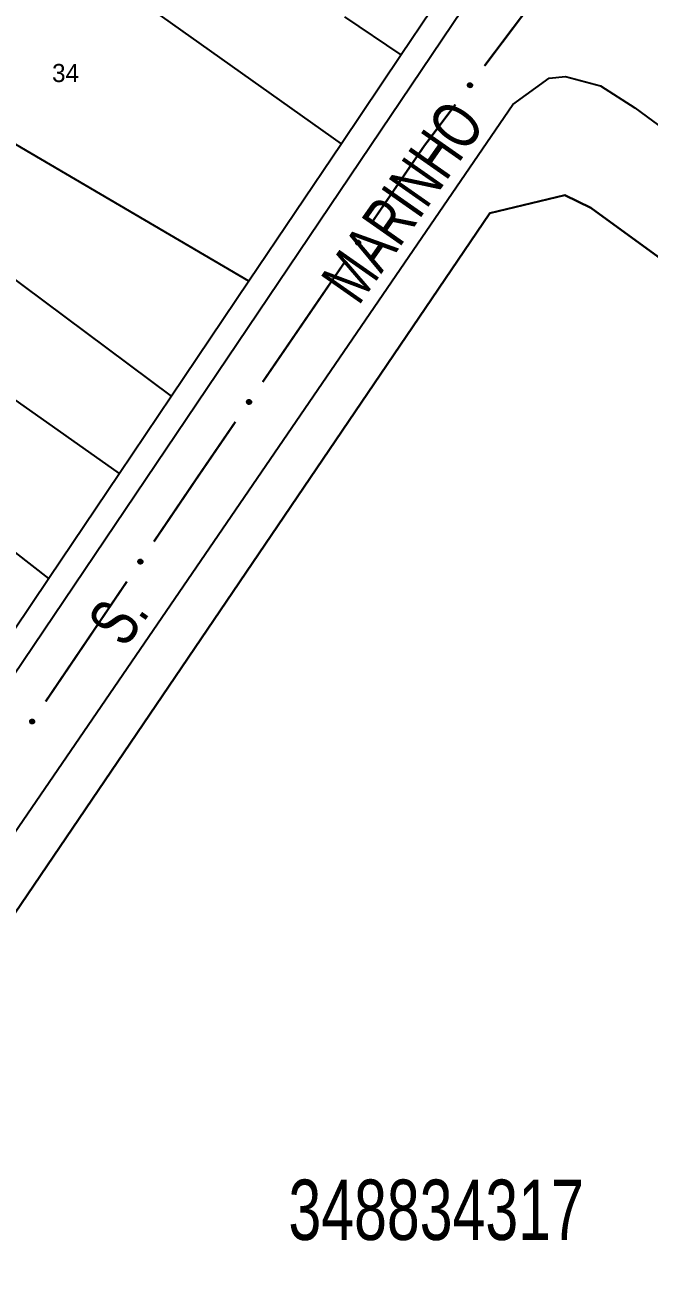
# Model space of a CAD drawing. Extents: x 199577 to 200882, y 4838726 to 4840156.
# Drawn here: x 200053 to 200104.7, y 4839161.7 to 4839264.7 of the extents above; entities that cross this region are included whole.
import ezdxf
from ezdxf.enums import TextEntityAlignment as Align

# ---------------------------------------------------------------- set-up
doc = ezdxf.new("R2010")
doc.units = 0
doc.header["$LTSCALE"] = 1.5
doc.header["$MEASUREMENT"] = 0
for name, color, linetype in [('CD_MALHA_LOTES', 7, 'CONTINUOUS'), ('CD_TXT_QUADRA', 2, 'CONTINUOUS'), ('RU-QUADRA', 210, 'CONTINUOUS'), ('SV-EIXO-RUA-PAV', 20, 'CONTINUOUS'), ('SV-RUA-PAVIM', 7, 'CONTINUOUS'), ('SV-TXT-RUA-PAV', 7, 'CONTINUOUS'), ('Th_NmrPorta', 1, 'CONTINUOUS')]:
    doc.layers.add(name, color=color, linetype=linetype)
doc.styles.add('ARIAL', font='ARIAL.SHX')

msp = doc.modelspace()

# ---------------------------------------------------------------- linework, layer by layer
at = {"layer": 'CD_MALHA_LOTES', "linetype": 'Continuous', "flags": 128}
for points in [[(200086.94, 4839276.45), (200091.52, 4839273.14), (200084.15, 4839262.19)], [(200079.19, 4839254.82), (200060.09, 4839268.39)], [(200084.15, 4839262.19), (200079.48, 4839265.34)], [(200084.15, 4839262.19), (200079.19, 4839254.82)], [(200071.52, 4839243.42), (200042.78, 4839260.29)], [(200065.11, 4839233.9), (200033.32, 4839257.61)], [(200079.19, 4839254.82), (200071.52, 4839243.42)], [(200060.8, 4839227.49), (200026.38, 4839251.8)], [(200000, 4839114.22), (200091.49, 4839249.07), (200097.69, 4839250.55), (200099.85, 4839249.52), (200167.65, 4839200.18), (200163.26, 4839182.58), (200017.64, 4839083.81), (200000, 4839111.07)], [(200054.95, 4839218.8), (200021.15, 4839245.14)], [(200071.52, 4839243.42), (200065.11, 4839233.9)], [(200065.11, 4839233.9), (200060.8, 4839227.49)], [(200060.8, 4839227.49), (200054.95, 4839218.8)], [(200054.95, 4839218.8), (200050.53, 4839212.24)]]:
    msp.add_lwpolyline(points, dxfattribs=at)
at = {"layer": 'RU-QUADRA', "linetype": 'Continuous', "flags": 128}
msp.add_lwpolyline([(200091.52, 4839273.14), (200084.15, 4839262.19), (200079.19, 4839254.82), (200071.52, 4839243.42), (200065.11, 4839233.9), (200060.8, 4839227.49), (200054.95, 4839218.8), (200050.53, 4839212.24)], dxfattribs=at)
msp.add_lwpolyline([(200000, 4839111.07), (200017.64, 4839083.81), (200163.26, 4839182.58), (200167.65, 4839200.18), (200099.85, 4839249.52), (200097.69, 4839250.55), (200091.49, 4839249.07), (200000, 4839114.22), (199998.98, 4839112.66)], close=True, dxfattribs=at)
at = {"layer": 'SV-EIXO-RUA-PAV', "const_width": 0.18}
for points in [[(200098.26, 4839270.85), (200091.040148, 4839261.264921)], [(200088.63353, 4839258.069895), (200086.226913, 4839254.874869)], [(200086.05, 4839254.64), (200081.698404, 4839248.280332)], [(200086.226913, 4839254.874869), (200086.05, 4839254.64)], [(200079.439583, 4839244.979161), (200072.663117, 4839235.075651)], [(200070.404296, 4839231.774481), (200067.580768, 4839227.648018)], [(200067.580768, 4839227.648018), (200067.24, 4839227.15)], [(200067.24, 4839227.15), (200063.65423, 4839221.853003)], [(200061.411916, 4839218.540598), (200054.684976, 4839208.603381)]]:
    msp.add_lwpolyline(points, dxfattribs=at)
at = {"layer": 'SV-EIXO-RUA-PAV'}
for points in [[(200090.011212, 4839259.715944), (200090.018714, 4839259.667614), (200090.015279, 4839259.624543), (200090.002075, 4839259.589444), (200089.982319, 4839259.561471), (200089.958884, 4839259.53513), (200089.929398, 4839259.513785), (200089.891424, 4839259.497343), (200089.842995, 4839259.489477), (200089.799105, 4839259.495896), (200089.764001, 4839259.507001), (200089.733647, 4839259.525922), (200089.708438, 4839259.549116), (200089.687279, 4839259.580478), (200089.670993, 4839259.619124), (200089.664262, 4839259.668012), (200089.66792, 4839259.710214), (200089.681583, 4839259.743828), (200089.700798, 4839259.774224), (200089.725045, 4839259.80083), (200089.754111, 4839259.821616), (200089.79305, 4839259.837943), (200089.841391, 4839259.843947), (200089.883524, 4839259.84078), (200089.917321, 4839259.827592), (200089.946821, 4839259.808001), (200089.973527, 4839259.784818), (200089.996217, 4839259.756071), (200090.011212, 4839259.715944)], [(200080.740979, 4839246.686162), (200080.750672, 4839246.638223), (200080.749199, 4839246.595041), (200080.737604, 4839246.559378), (200080.719141, 4839246.530535), (200080.696928, 4839246.503155), (200080.668443, 4839246.480491), (200080.631256, 4839246.46234), (200080.583236, 4839246.45228), (200080.539098, 4839246.456696), (200080.503527, 4839246.466192), (200080.472343, 4839246.483713), (200080.446106, 4839246.505737), (200080.423542, 4839246.536104), (200080.405516, 4839246.573969), (200080.396568, 4839246.622501), (200080.398303, 4839246.664826), (200080.410423, 4839246.699026), (200080.428236, 4839246.730265), (200080.451248, 4839246.757946), (200080.479338, 4839246.780032), (200080.517495, 4839246.798114), (200080.565512, 4839246.80631), (200080.607746, 4839246.805062), (200080.642108, 4839246.793425), (200080.672468, 4839246.775196), (200080.700201, 4839246.753251), (200080.724175, 4839246.725566), (200080.740979, 4839246.686162)], [(200071.705692, 4839233.481481), (200071.715385, 4839233.433543), (200071.713912, 4839233.39036), (200071.702317, 4839233.354697), (200071.683854, 4839233.325855), (200071.661641, 4839233.298475), (200071.633156, 4839233.275811), (200071.595969, 4839233.257659), (200071.547949, 4839233.247599), (200071.503811, 4839233.252015), (200071.46824, 4839233.261512), (200071.437056, 4839233.279033), (200071.410819, 4839233.301056), (200071.388255, 4839233.331424), (200071.370229, 4839233.369289), (200071.361281, 4839233.41782), (200071.363016, 4839233.460145), (200071.375136, 4839233.494346), (200071.392949, 4839233.525584), (200071.415961, 4839233.553265), (200071.444051, 4839233.575352), (200071.482208, 4839233.593433), (200071.530225, 4839233.601629), (200071.572459, 4839233.600382), (200071.606821, 4839233.588744), (200071.637181, 4839233.570515), (200071.664913, 4839233.54857), (200071.688888, 4839233.520885), (200071.705692, 4839233.481481)], [(200062.704775, 4839220.254074), (200062.714706, 4839220.206184), (200062.713449, 4839220.162995), (200062.702033, 4839220.127275), (200062.683714, 4839220.09834), (200062.661638, 4839220.070849), (200062.633267, 4839220.048044), (200062.596171, 4839220.029707), (200062.548201, 4839220.019407), (200062.504042, 4839220.023603), (200062.468423, 4839220.032922), (200062.437152, 4839220.050287), (200062.410806, 4839220.072179), (200062.388091, 4839220.102433), (200062.369875, 4839220.140208), (200062.360686, 4839220.188694), (200062.362209, 4839220.231027), (200062.374159, 4839220.265288), (200062.391815, 4839220.296615), (200062.414689, 4839220.324411), (200062.442668, 4839220.346637), (200062.480734, 4839220.364909), (200062.52871, 4839220.373344), (200062.57095, 4839220.372308), (200062.605369, 4839220.360842), (200062.63582, 4839220.342765), (200062.663662, 4839220.320958), (200062.687774, 4839220.293393), (200062.704775, 4839220.254074)], [(200053.735522, 4839207.004451), (200053.745453, 4839206.956562), (200053.744196, 4839206.913373), (200053.732779, 4839206.877652), (200053.71446, 4839206.848718), (200053.692385, 4839206.821227), (200053.664013, 4839206.798421), (200053.626917, 4839206.780084), (200053.578948, 4839206.769785), (200053.534789, 4839206.77398), (200053.49917, 4839206.783299), (200053.467899, 4839206.800664), (200053.441553, 4839206.822557), (200053.418838, 4839206.852811), (200053.400622, 4839206.890585), (200053.391433, 4839206.939072), (200053.392956, 4839206.981405), (200053.404906, 4839207.015665), (200053.422562, 4839207.046993), (200053.445436, 4839207.074788), (200053.473415, 4839207.097014), (200053.511481, 4839207.115286), (200053.559457, 4839207.123722), (200053.601697, 4839207.122685), (200053.636116, 4839207.111219), (200053.666566, 4839207.093142), (200053.694408, 4839207.071336), (200053.718521, 4839207.043771), (200053.735522, 4839207.004451)]]:
    msp.add_lwpolyline(points, close=True, dxfattribs=at)
for points in [[(200089.754111, 4839259.821616), (200089.664262, 4839259.668012)], [(200089.725045, 4839259.80083), (200089.66792, 4839259.710214)], [(200089.737474, 4839259.807374), (200089.66956, 4839259.694532)], [(200089.79305, 4839259.837943), (200089.670993, 4839259.619124)], [(200089.772168, 4839259.82395), (200089.671925, 4839259.650044)], [(200089.816132, 4839259.836958), (200089.680559, 4839259.60254)], [(200089.841391, 4839259.843947), (200089.687279, 4839259.580478)], [(200089.860352, 4839259.841233), (200089.699866, 4839259.569206)], [(200089.883524, 4839259.84078), (200089.708438, 4839259.549116)], [(200089.89772, 4839259.831877), (200089.722458, 4839259.540231)], [(200089.917321, 4839259.827592), (200089.733647, 4839259.525922)], [(200089.930163, 4839259.815981), (200089.747795, 4839259.519438)], [(200089.946821, 4839259.808001), (200089.764001, 4839259.507001)], [(200089.95877, 4839259.792725), (200089.78597, 4839259.504349)], [(200089.973527, 4839259.784818), (200089.799105, 4839259.495896)], [(200089.981913, 4839259.766751), (200089.82416, 4839259.496083)], [(200089.996217, 4839259.756071), (200089.842995, 4839259.489477)], [(200090.001773, 4839259.736418), (200089.867827, 4839259.497357)], [(200090.011212, 4839259.715944), (200089.891424, 4839259.497343)], [(200090.014229, 4839259.689452), (200089.914524, 4839259.511724)], [(200090.018714, 4839259.667614), (200089.929398, 4839259.513785)], [(200090.016862, 4839259.643053), (200089.948679, 4839259.532122)], [(200090.015279, 4839259.624543), (200089.958884, 4839259.53513)], [(200080.479338, 4839246.780032), (200080.396568, 4839246.622501)], [(200080.451248, 4839246.757946), (200080.398303, 4839246.664826)], [(200080.463367, 4839246.765049), (200080.400655, 4839246.649235)], [(200080.49727, 4839246.783185), (200080.40504, 4839246.6049)], [(200080.517495, 4839246.798114), (200080.405516, 4839246.573969)], [(200080.540598, 4839246.798179), (200080.415826, 4839246.557838)], [(200080.565512, 4839246.80631), (200080.423542, 4839246.536104)], [(200080.584577, 4839246.804461), (200080.436629, 4839246.525416)], [(200080.607746, 4839246.805062), (200080.446106, 4839246.505737)], [(200080.622332, 4839246.796814), (200080.460515, 4839246.497499)], [(200080.642108, 4839246.793425), (200080.472343, 4839246.483713)], [(200080.655465, 4839246.78241), (200080.486771, 4839246.47788)], [(200080.672468, 4839246.775196), (200080.503527, 4839246.466192)], [(200080.685099, 4839246.760479), (200080.525593, 4839246.464543)], [(200080.700201, 4839246.753251), (200080.539098, 4839246.456696)], [(200080.7094, 4839246.735584), (200080.564119, 4839246.458022)], [(200080.724175, 4839246.725566), (200080.583236, 4839246.45228)], [(200080.730618, 4839246.706185), (200080.607684, 4839246.461281)], [(200080.740979, 4839246.686162), (200080.631256, 4839246.46234)], [(200080.745198, 4839246.659835), (200080.653678, 4839246.477757)], [(200080.750672, 4839246.638223), (200080.668443, 4839246.480491)], [(200080.749938, 4839246.613603), (200080.686871, 4839246.499686)], [(200080.749199, 4839246.595041), (200080.696928, 4839246.503155)], [(200071.444051, 4839233.575352), (200071.361281, 4839233.41782)], [(200071.415961, 4839233.553265), (200071.363016, 4839233.460145)], [(200071.42808, 4839233.560368), (200071.365368, 4839233.444554)], [(200071.461983, 4839233.578504), (200071.369753, 4839233.400219)], [(200071.482208, 4839233.593433), (200071.370229, 4839233.369289)], [(200071.505311, 4839233.593498), (200071.380539, 4839233.353158)], [(200071.530225, 4839233.601629), (200071.388255, 4839233.331424)], [(200071.54929, 4839233.59978), (200071.401342, 4839233.320736)], [(200071.572459, 4839233.600382), (200071.410819, 4839233.301056)], [(200071.587045, 4839233.592133), (200071.425228, 4839233.292818)], [(200071.606821, 4839233.588744), (200071.437056, 4839233.279033)], [(200071.620178, 4839233.577729), (200071.451484, 4839233.273199)], [(200071.637181, 4839233.570515), (200071.46824, 4839233.261512)], [(200071.649812, 4839233.555798), (200071.490306, 4839233.259862)], [(200071.664913, 4839233.54857), (200071.503811, 4839233.252015)], [(200071.674113, 4839233.530904), (200071.528832, 4839233.253341)], [(200071.688888, 4839233.520885), (200071.547949, 4839233.247599)], [(200071.695331, 4839233.501505), (200071.572397, 4839233.2566)], [(200071.705692, 4839233.481481), (200071.595969, 4839233.257659)], [(200071.709911, 4839233.455154), (200071.618391, 4839233.273076)], [(200071.715385, 4839233.433543), (200071.633156, 4839233.275811)], [(200071.714651, 4839233.408923), (200071.651584, 4839233.295006)], [(200071.713912, 4839233.39036), (200071.661641, 4839233.298475)], [(200062.442668, 4839220.346637), (200062.360686, 4839220.188694)], [(200062.414689, 4839220.324411), (200062.362209, 4839220.231027)], [(200062.426772, 4839220.331574), (200062.364639, 4839220.215448)], [(200062.460584, 4839220.349879), (200062.369245, 4839220.171136)], [(200062.480734, 4839220.364909), (200062.369875, 4839220.140208)], [(200062.503837, 4839220.365089), (200062.380266, 4839220.124128)], [(200062.52871, 4839220.373344), (200062.388091, 4839220.102433)], [(200062.547784, 4839220.37159), (200062.401231, 4839220.091811)], [(200062.57095, 4839220.372308), (200062.410806, 4839220.072179)], [(200062.585577, 4839220.364132), (200062.425256, 4839220.064013)], [(200062.605369, 4839220.360842), (200062.437152, 4839220.050287)], [(200062.618781, 4839220.349894), (200062.45161, 4839220.044525)], [(200062.63582, 4839220.342765), (200062.468423, 4839220.032922)], [(200062.648525, 4839220.328111), (200062.490498, 4839220.031382)], [(200062.663662, 4839220.320958), (200062.504042, 4839220.023603)], [(200062.672949, 4839220.303338), (200062.529056, 4839220.025054)], [(200062.687774, 4839220.293393), (200062.548201, 4839220.019407)], [(200062.694314, 4839220.274045), (200062.572604, 4839220.02853)], [(200062.704775, 4839220.254074), (200062.596171, 4839220.029707)], [(200062.709125, 4839220.227768), (200062.618516, 4839220.045235)], [(200062.714706, 4839220.206184), (200062.633267, 4839220.048044)], [(200062.714096, 4839220.181561), (200062.651598, 4839220.06733)], [(200062.713449, 4839220.162995), (200062.661638, 4839220.070849)], [(200053.473415, 4839207.097014), (200053.391433, 4839206.939072)], [(200053.491331, 4839207.100256), (200053.399992, 4839206.921513)], [(200053.511481, 4839207.115286), (200053.400622, 4839206.890585)], [(200053.534583, 4839207.115467), (200053.411013, 4839206.874506)], [(200053.559457, 4839207.123722), (200053.418838, 4839206.852811)], [(200053.578531, 4839207.121968), (200053.431978, 4839206.842188)], [(200053.601697, 4839207.122685), (200053.441553, 4839206.822557)], [(200053.616324, 4839207.114509), (200053.456002, 4839206.814391)], [(200053.636116, 4839207.111219), (200053.467899, 4839206.800664)], [(200053.649527, 4839207.100271), (200053.482356, 4839206.794903)], [(200053.666566, 4839207.093142), (200053.49917, 4839206.783299)], [(200053.445436, 4839207.074788), (200053.392956, 4839206.981405)], [(200053.457519, 4839207.081951), (200053.395386, 4839206.965825)], [(200053.679272, 4839207.078488), (200053.521245, 4839206.78176)], [(200053.694408, 4839207.071336), (200053.534789, 4839206.77398)], [(200053.703696, 4839207.053716), (200053.559803, 4839206.775431)], [(200053.718521, 4839207.043771), (200053.578948, 4839206.769785)], [(200053.725061, 4839207.024423), (200053.60335, 4839206.778907)], [(200053.735522, 4839207.004451), (200053.626917, 4839206.780084)], [(200053.739871, 4839206.978146), (200053.649262, 4839206.795613)], [(200053.745453, 4839206.956562), (200053.664013, 4839206.798421)], [(200053.744843, 4839206.931939), (200053.682345, 4839206.817708)], [(200053.744196, 4839206.913373), (200053.692385, 4839206.821227)]]:
    msp.add_lwpolyline(points, dxfattribs=at)
at = {"layer": 'SV-RUA-PAVIM', "linetype": 'Continuous'}
for points in [[(200000, 4839262.69, 6.03), (200002.72, 4839266.4, 7), (200035.05, 4839311.42, 7.96), (200035.67, 4839311.91, 7.96), (200036.6, 4839312.51, 7.96), (200037.61, 4839312.51, 7.96), (200038.61, 4839312.53, 7.96), (200039.3, 4839312.28, 7.96), (200092.46, 4839274.55, 7.96), (200093.11, 4839273.86, 7.96), (200093.38, 4839273.1, 7.96), (200093.33, 4839272.46, 7.96), (200092.59, 4839270.96, 7.96), (200041.81, 4839195.63, 7.96), (200024.89, 4839170.52, 5.18), (200023.72, 4839170.08, 5.21), (200022.43, 4839169.96, 5.17), (200000, 4839188.67, 5.17)], [(200000, 4839120.11, 4.72), (200008.03, 4839132.85, 4.72), (200018.2, 4839147.24, 4.99), (200050.64, 4839195.61, 8.15), (200093.38, 4839258.07, 8.15), (200096.41, 4839260.24, 8.34), (200097.76, 4839260.4, 8.38), (200100.64, 4839259.61, 8.39), (200103.51, 4839257.79, 8.39), (200148.65, 4839224.57, 7.46), (200176.05, 4839204.77, 7.03), (200176.48, 4839203.47, 7.03), (200172.17, 4839198.32, 6.87), (200171.2, 4839195.86, 6.91), (200171.06, 4839195.35, 6.38), (200167.11, 4839180.19, 6.54), (200124.27, 4839151.12, 5.99), (200070.97, 4839115.51, 5.35), (200019.37, 4839080.7, 4.49), (200017.59, 4839080.65, 4.49), (200015.83, 4839081.91, 4.49), (200000, 4839105.73, 4.44)]]:
    msp.add_polyline3d(points, dxfattribs=at)

# ---------------------------------------------------------------- texts
at = {"layer": 'CD_TXT_QUADRA', "style": 'ARIAL', "width": 0.7}
msp.add_text('348834317', height=5, dxfattribs=at).set_placement((200074.8, 4839163.99))
at = {"layer": 'SV-TXT-RUA-PAV', "style": 'ARIAL', "width": 0.7}
for s, p in [('MARINHO', (200080.61, 4839241.33)), ('S.', (200061.27, 4839212.94))]:
    msp.add_text(s, height=4, rotation=55, dxfattribs=at).set_placement(p)
at = {"layer": 'Th_NmrPorta', "color": 1}
msp.add_text('34', height=1.5, dxfattribs=at).set_placement((200055.219166, 4839260.682502), align=Align.MIDDLE_LEFT)

doc.saveas('drawing.dxf')
